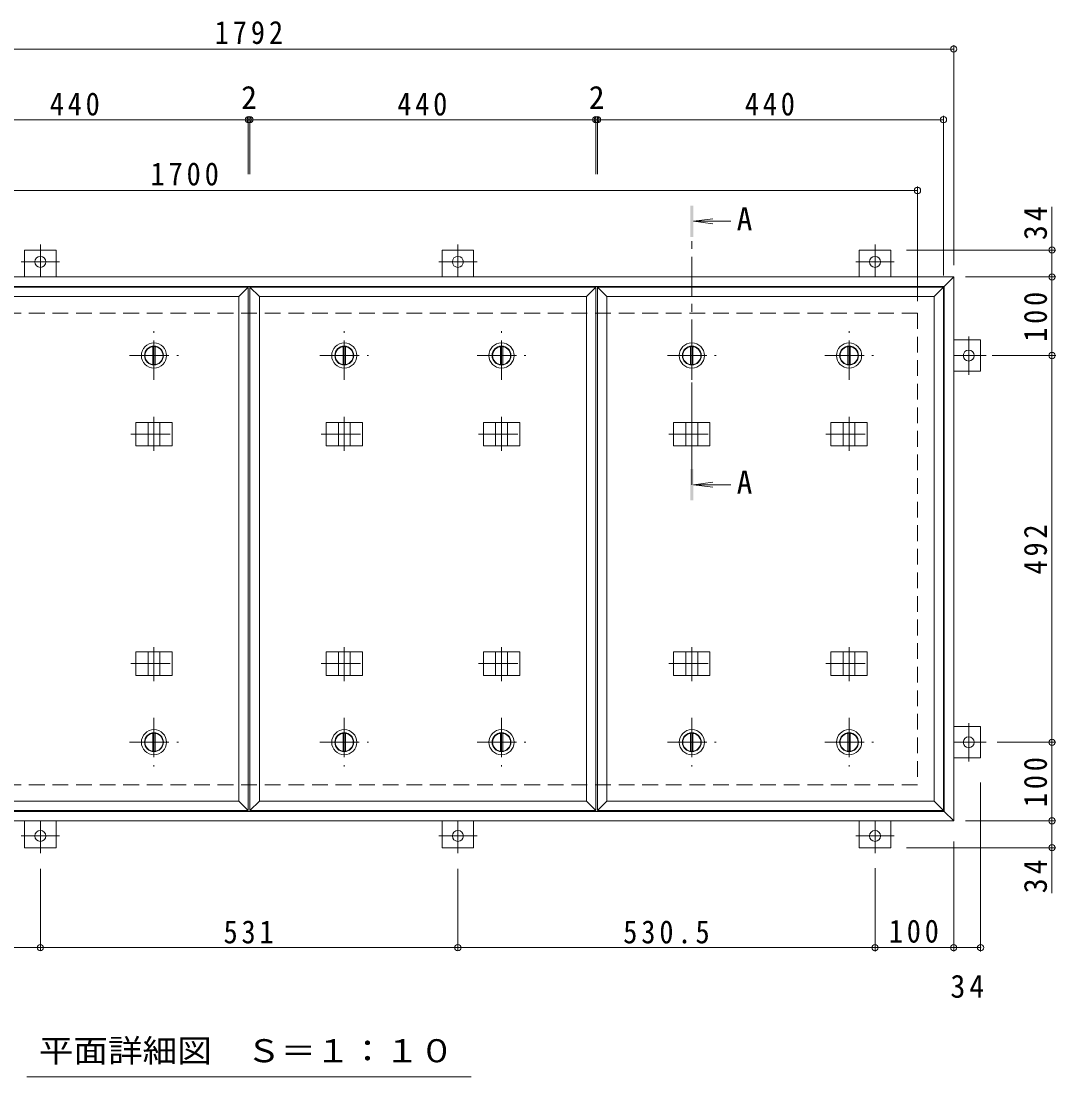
# Model space of a CAD drawing. Units: millimetres at full size, sheet at 1:10. Extents: x -2570 to 2311, y -1962 to 1160.
# Drawn here: x -1477 to -161, y -247 to 1096 of the extents above; entities that cross this region are included whole.
import ezdxf
from ezdxf.enums import TextEntityAlignment as Align

# ---------------------------------------------------------------- set-up
doc = ezdxf.new("R2010")
doc.units = ezdxf.units.MM
doc.header["$LTSCALE"] = 10
doc.header["$PDMODE"] = 32
doc.header["$PDSIZE"] = 8
doc.linetypes.add('CHAIN1', pattern=[8, 5, -1, 1, -1])
doc.linetypes.add('DASHED2', pattern=[3, 2, -1])
for name, color, linetype, lineweight in [('0-1_躯体', 2, 'DASHED2', 9), ('0-2_仕上', 3, 'Continuous', 9), ('0-3_建具', 4, 'Continuous', 9), ('0-5_寸法', 4, 'Continuous', 9), ('0-C', 2, 'Continuous', 9), ('0-E', 3, 'Continuous', 9), ('0-F', 7, 'Continuous', 9)]:
    doc.layers.add(name, color=color, linetype=linetype, lineweight=lineweight)
doc.styles.add('ＭＳ ゴシック', font='')
doc.styles.get('ＭＳ ゴシック').set_extended_font_data('MS Gothic')

msp = doc.modelspace()

# ---------------------------------------------------------------- linework, layer by layer
at = {"layer": '0-1_躯体'}
for p, q in [((-2036.8, 724.52), (-336.8, 724.52)), ((-336.8, 724.52), (-336.8, 124.52)), ((-336.8, 124.52), (-2036.8, 124.52))]:
    msp.add_line(p, q, dxfattribs=at)
at = {"layer": '0-2_仕上'}
for p, q in [((-1627.8, 757.52), (-1187.8, 757.52)), ((-1187.8, 91.52), (-1187.8, 757.52)), ((-1185.8, 757.52), (-1173.8, 745.52)), ((-1185.8, 91.52), (-1185.8, 757.52)), ((-1185.8, 757.52), (-745.8, 757.52)), ((-745.8, 91.52), (-745.8, 757.52)), ((-743.8, 757.52), (-731.8, 745.52)), ((-743.8, 91.52), (-743.8, 757.52)), ((-743.8, 757.52), (-303.8, 757.52)), ((-303.8, 91.52), (-303.8, 757.52)), ((-1615.8, 745.52), (-1199.8, 745.52)), ((-1173.8, 745.52), (-757.8, 745.52)), ((-731.8, 745.52), (-315.8, 745.52)), ((-1199.8, 103.52), (-1615.8, 103.52)), ((-1187.8, 91.52), (-1199.8, 103.52)), ((-757.8, 103.52), (-1173.8, 103.52)), ((-745.8, 91.52), (-757.8, 103.52)), ((-315.8, 103.52), (-731.8, 103.52)), ((-303.8, 91.52), (-315.8, 103.52)), ((-1187.8, 91.52), (-1627.8, 91.52)), ((-745.8, 91.52), (-1185.8, 91.52)), ((-303.8, 91.52), (-743.8, 91.52))]:
    msp.add_line(p, q, dxfattribs=at)
for points in [[(-1199.8, 103.52), (-1199.8, 745.52), (-1187.8, 757.52)], [(-757.8, 103.52), (-757.8, 745.52), (-745.8, 757.52)], [(-315.8, 103.52), (-315.8, 745.52), (-303.8, 757.52)], [(-1185.8, 91.52), (-1173.8, 103.52), (-1173.8, 745.52)], [(-743.8, 91.52), (-731.8, 103.52), (-731.8, 745.52)]]:
    msp.add_lwpolyline(points, dxfattribs=at)
at = {"layer": '0-3_建具', "color": 2}
for p, q in [((-2082.8, 770.52), (-290.8, 770.52)), ((-302.8, 758.52), (-290.8, 770.52)), ((-290.8, 770.52), (-290.8, 78.52)), ((-2070.8, 758.52), (-302.8, 758.52)), ((-302.8, 90.52), (-302.8, 758.52)), ((-302.8, 90.52), (-2070.8, 90.52)), ((-302.8, 90.52), (-290.8, 78.52)), ((-290.8, 78.52), (-2082.8, 78.52))]:
    msp.add_line(p, q, dxfattribs=at)
at = {"layer": '0-3_建具', "linetype": 'CHAIN1'}
for p, q in [((-1307.8, 592.63), (-1307.8, 549.4)), ((-1065.8, 592.63), (-1065.8, 549.4)), ((-865.8, 592.63), (-865.8, 549.4)), ((-623.8, 592.63), (-623.8, 549.4)), ((-423.8, 592.63), (-423.8, 549.4)), ((-1337.21, 570.52), (-1278.39, 570.52)), ((-1095.21, 570.52), (-1036.39, 570.52)), ((-895.21, 570.52), (-836.39, 570.52)), ((-653.21, 570.52), (-594.39, 570.52)), ((-453.21, 570.52), (-394.39, 570.52)), ((-1307.8, 256.4), (-1307.8, 299.64)), ((-1065.8, 256.4), (-1065.8, 299.64)), ((-865.8, 256.4), (-865.8, 299.64)), ((-623.8, 256.4), (-623.8, 299.64)), ((-423.8, 256.4), (-423.8, 299.64)), ((-1337.21, 278.52), (-1278.39, 278.52)), ((-1095.21, 278.52), (-1036.39, 278.52)), ((-895.21, 278.52), (-836.39, 278.52)), ((-653.21, 278.52), (-594.39, 278.52)), ((-453.21, 278.52), (-394.39, 278.52))]:
    msp.add_line(p, q, dxfattribs=at)
at = {"layer": '0-3_建具'}
for p, q in [((-1330.89, 585.52), (-1330.89, 555.52)), ((-1330.89, 585.52), (-1284.71, 585.52)), ((-1315.3, 585.52), (-1315.3, 555.52)), ((-1300.3, 585.52), (-1300.3, 555.52)), ((-1284.71, 585.52), (-1284.71, 555.52)), ((-1088.89, 585.52), (-1088.89, 555.52)), ((-1088.89, 585.52), (-1042.71, 585.52)), ((-1073.3, 585.52), (-1073.3, 555.52)), ((-1058.3, 585.52), (-1058.3, 555.52)), ((-1042.71, 585.52), (-1042.71, 555.52)), ((-888.89, 585.52), (-888.89, 555.52)), ((-888.89, 585.52), (-842.71, 585.52)), ((-873.3, 585.52), (-873.3, 555.52)), ((-858.3, 585.52), (-858.3, 555.52)), ((-842.71, 585.52), (-842.71, 555.52)), ((-646.89, 585.52), (-646.89, 555.52)), ((-646.89, 585.52), (-600.71, 585.52)), ((-631.3, 585.52), (-631.3, 555.52)), ((-616.3, 585.52), (-616.3, 555.52)), ((-600.71, 585.52), (-600.71, 555.52)), ((-446.89, 585.52), (-446.89, 555.52)), ((-446.89, 585.52), (-400.71, 585.52)), ((-431.3, 585.52), (-431.3, 555.52)), ((-416.3, 585.52), (-416.3, 555.52)), ((-400.71, 585.52), (-400.71, 555.52)), ((-1330.89, 555.52), (-1284.71, 555.52)), ((-1088.89, 555.52), (-1042.71, 555.52)), ((-888.89, 555.52), (-842.71, 555.52)), ((-646.89, 555.52), (-600.71, 555.52)), ((-446.89, 555.52), (-400.71, 555.52)), ((-1330.89, 263.52), (-1330.89, 293.52)), ((-1330.89, 293.52), (-1284.71, 293.52)), ((-1315.3, 263.52), (-1315.3, 293.52)), ((-1300.3, 263.52), (-1300.3, 293.52)), ((-1284.71, 263.52), (-1284.71, 293.52)), ((-1088.89, 263.52), (-1088.89, 293.52)), ((-1088.89, 293.52), (-1042.71, 293.52)), ((-1073.3, 263.52), (-1073.3, 293.52)), ((-1058.3, 263.52), (-1058.3, 293.52)), ((-1042.71, 263.52), (-1042.71, 293.52)), ((-888.89, 263.52), (-888.89, 293.52)), ((-888.89, 293.52), (-842.71, 293.52)), ((-873.3, 263.52), (-873.3, 293.52)), ((-858.3, 263.52), (-858.3, 293.52)), ((-842.71, 263.52), (-842.71, 293.52)), ((-646.89, 263.52), (-646.89, 293.52)), ((-646.89, 293.52), (-600.71, 293.52)), ((-631.3, 263.52), (-631.3, 293.52)), ((-616.3, 263.52), (-616.3, 293.52)), ((-600.71, 263.52), (-600.71, 293.52)), ((-446.89, 263.52), (-446.89, 293.52)), ((-446.89, 293.52), (-400.71, 293.52)), ((-431.3, 263.52), (-431.3, 293.52)), ((-416.3, 263.52), (-416.3, 293.52)), ((-400.71, 263.52), (-400.71, 293.52)), ((-1330.89, 263.52), (-1284.71, 263.52)), ((-1088.89, 263.52), (-1042.71, 263.52)), ((-888.89, 263.52), (-842.71, 263.52)), ((-646.89, 263.52), (-600.71, 263.52)), ((-446.89, 263.52), (-400.71, 263.52))]:
    msp.add_line(p, q, dxfattribs=at)
at = {"layer": '0-5_寸法'}
for p, q in [((-621.8, 841.33), (-597.01, 844.6)), ((-621.8, 841.33), (-597.01, 838.07)), ((-621.8, 841.33), (-574.34, 841.33)), ((-621.8, 506.21), (-597.01, 509.47)), ((-621.8, 506.21), (-597.01, 502.95)), ((-621.8, 506.21), (-574.34, 506.21))]:
    msp.add_line(p, q, dxfattribs=at)
at = {"layer": '0-5_寸法', "linetype": 'CHAIN1'}
msp.add_line((-623.8, 506.21), (-623.8, 821.33), dxfattribs=at)
at = {"layer": '0-5_寸法', "color": 7}
msp.add_line((-1469.33, -247.26), (-904.27, -247.26), dxfattribs=at)
at = {"layer": '0-5_寸法'}
for points in [[(-621.8, 861.33), (-625.8, 861.33), (-621.8, 821.33), (-625.8, 821.33)], [(-621.8, 486.21), (-625.8, 486.21), (-621.8, 526.21), (-625.8, 526.21)]]:
    msp.add_solid(points, dxfattribs=at)
at = {"layer": '0-C', "linetype": 'CHAIN1'}
for p, q in [((-1307.8, 639.52), (-1307.8, 701.52)), ((-1065.8, 639.52), (-1065.8, 701.52)), ((-865.8, 639.52), (-865.8, 701.52)), ((-623.8, 639.52), (-623.8, 701.52)), ((-423.8, 639.52), (-423.8, 701.52)), ((-1338.8, 670.52), (-1276.8, 670.52)), ((-1096.8, 670.52), (-1034.8, 670.52)), ((-896.8, 670.52), (-834.8, 670.52)), ((-654.8, 670.52), (-592.8, 670.52)), ((-454.8, 670.52), (-392.8, 670.52)), ((-1307.8, 209.52), (-1307.8, 147.52)), ((-1065.8, 209.52), (-1065.8, 147.52)), ((-865.8, 209.52), (-865.8, 147.52)), ((-623.8, 209.52), (-623.8, 147.52)), ((-423.8, 209.52), (-423.8, 147.52)), ((-1338.8, 178.52), (-1276.8, 178.52)), ((-1096.8, 178.52), (-1034.8, 178.52)), ((-896.8, 178.52), (-834.8, 178.52)), ((-654.8, 178.52), (-592.8, 178.52)), ((-454.8, 178.52), (-392.8, 178.52))]:
    msp.add_line(p, q, dxfattribs=at)
at = {"layer": '0-C'}
for p, q in [((-1309.3, 681.92), (-1309.3, 659.12)), ((-1306.3, 681.92), (-1306.3, 659.12)), ((-1067.3, 681.92), (-1067.3, 659.12)), ((-1064.3, 681.92), (-1064.3, 659.12)), ((-867.3, 681.92), (-867.3, 659.12)), ((-864.3, 681.92), (-864.3, 659.12)), ((-625.3, 681.92), (-625.3, 659.12)), ((-622.3, 681.92), (-622.3, 659.12)), ((-425.3, 681.92), (-425.3, 659.12)), ((-422.3, 681.92), (-422.3, 659.12)), ((-1309.3, 167.11), (-1309.3, 189.92)), ((-1306.3, 167.11), (-1306.3, 189.92)), ((-1067.3, 167.11), (-1067.3, 189.92)), ((-1064.3, 167.11), (-1064.3, 189.92)), ((-867.3, 167.11), (-867.3, 189.92)), ((-864.3, 167.11), (-864.3, 189.92)), ((-625.3, 167.11), (-625.3, 189.92)), ((-622.3, 167.11), (-622.3, 189.92)), ((-425.3, 167.11), (-425.3, 189.92)), ((-422.3, 167.11), (-422.3, 189.92))]:
    msp.add_line(p, q, dxfattribs=at)
for centre, radius in [((-1307.8, 670.52), 16), ((-1065.8, 670.52), 16), ((-865.8, 670.52), 16), ((-623.8, 670.52), 16), ((-423.8, 670.52), 16), ((-1307.8, 670.52), 12), ((-1307.8, 670.52), 11.5), ((-1065.8, 670.52), 12), ((-1065.8, 670.52), 11.5), ((-865.8, 670.52), 12), ((-865.8, 670.52), 11.5), ((-623.8, 670.52), 12), ((-623.8, 670.52), 11.5), ((-423.8, 670.52), 12), ((-423.8, 670.52), 11.5), ((-1307.8, 178.52), 16), ((-1307.8, 178.52), 12), ((-1307.8, 178.52), 11.5), ((-1065.8, 178.52), 16), ((-1065.8, 178.52), 12), ((-1065.8, 178.52), 11.5), ((-865.8, 178.52), 16), ((-865.8, 178.52), 12), ((-865.8, 178.52), 11.5), ((-623.8, 178.52), 16), ((-623.8, 178.52), 12), ((-623.8, 178.52), 11.5), ((-423.8, 178.52), 16), ((-423.8, 178.52), 12), ((-423.8, 178.52), 11.5)]:
    msp.add_circle(centre, radius, dxfattribs=at)
at = {"layer": '0-E', "linetype": 'CHAIN1'}
for p, q in [((-1452.3, 811.69), (-1452.3, 770.52)), ((-921.3, 811.69), (-921.3, 770.52)), ((-390.8, 811.69), (-390.8, 770.52)), ((-1427.92, 789.72), (-1476.68, 789.72)), ((-896.92, 789.72), (-945.68, 789.72)), ((-366.42, 789.72), (-415.18, 789.72)), ((-271.6, 646.14), (-271.6, 694.89)), ((-249.63, 670.52), (-290.8, 670.52)), ((-271.6, 154.14), (-271.6, 202.89)), ((-249.63, 178.52), (-290.8, 178.52)), ((-1452.3, 37.34), (-1452.3, 78.52)), ((-921.3, 37.34), (-921.3, 78.52)), ((-390.8, 37.34), (-390.8, 78.52)), ((-1476.68, 59.32), (-1427.92, 59.32)), ((-945.68, 59.32), (-896.92, 59.32)), ((-415.18, 59.32), (-366.42, 59.32))]:
    msp.add_line(p, q, dxfattribs=at)
at = {"layer": '0-E'}
for p, q in [((-1472.3, 804.72), (-1432.3, 804.72)), ((-1472.3, 804.72), (-1472.3, 770.52)), ((-1432.3, 804.72), (-1432.3, 770.52)), ((-941.3, 804.72), (-901.3, 804.72)), ((-941.3, 804.72), (-941.3, 770.52)), ((-901.3, 804.72), (-901.3, 770.52)), ((-410.8, 804.72), (-370.8, 804.72)), ((-410.8, 804.72), (-410.8, 770.52)), ((-370.8, 804.72), (-370.8, 770.52)), ((-256.6, 690.52), (-290.8, 690.52)), ((-256.6, 690.52), (-256.6, 650.52)), ((-256.6, 650.52), (-290.8, 650.52)), ((-256.6, 198.52), (-290.8, 198.52)), ((-256.6, 198.52), (-256.6, 158.52)), ((-256.6, 158.52), (-290.8, 158.52)), ((-1472.3, 44.32), (-1472.3, 78.52)), ((-1432.3, 44.32), (-1432.3, 78.52)), ((-941.3, 44.32), (-941.3, 78.52)), ((-901.3, 44.32), (-901.3, 78.52)), ((-410.8, 44.32), (-410.8, 78.52)), ((-370.8, 44.32), (-370.8, 78.52)), ((-1432.3, 44.32), (-1472.3, 44.32)), ((-901.3, 44.32), (-941.3, 44.32)), ((-370.8, 44.32), (-410.8, 44.32))]:
    msp.add_line(p, q, dxfattribs=at)
for centre in [(-1452.3, 789.72), (-921.3, 789.72), (-390.8, 789.72), (-271.6, 670.52), (-271.6, 178.52), (-1452.3, 59.32), (-921.3, 59.32), (-390.8, 59.32)]:
    msp.add_circle(centre, 7, dxfattribs=at)
at = {"layer": '0-F'}
for p, q in [((-290.8, 785.52), (-290.8, 1065.52)), ((-2082.8, 1060.52), (-290.8, 1060.52)), ((-1627.8, 970.52), (-1187.8, 970.52)), ((-1187.8, 973.52), (-1187.8, 901.16)), ((-1187.8, 970.52), (-1185.8, 970.52)), ((-1185.8, 973.52), (-1185.8, 901.16)), ((-1185.8, 970.52), (-745.8, 970.52)), ((-745.8, 973.52), (-745.8, 901.16)), ((-745.8, 970.52), (-743.8, 970.52)), ((-743.8, 973.52), (-743.8, 901.16)), ((-743.8, 970.52), (-303.8, 970.52)), ((-303.8, 772.52), (-303.8, 975.52)), ((-2036.8, 880.52), (-336.8, 880.52)), ((-336.8, 739.52), (-336.8, 885.52)), ((-165.82, 804.72), (-165.82, 859.9)), ((-160.82, 804.72), (-350.8, 804.72)), ((-165.82, 770.52), (-165.82, 804.72)), ((-275.8, 770.52), (-160.82, 770.52)), ((-165.82, 670.52), (-165.82, 770.52)), ((-241.87, 670.52), (-160.82, 670.52)), ((-165.82, 178.52), (-165.82, 670.52)), ((-235.28, 178.52), (-160.82, 178.52)), ((-165.82, 78.52), (-165.82, 178.52)), ((-256.6, -87.85), (-256.6, 127.31)), ((-275.8, 78.52), (-160.82, 78.52)), ((-165.82, 78.52), (-165.82, 44.32)), ((-160.82, 44.32), (-350.8, 44.32)), ((-290.8, 52.31), (-290.8, -87.85)), ((-165.82, 44.32), (-165.82, -13.63)), ((-1452.3, -85.85), (-1452.3, 17.34)), ((-921.3, -85.85), (-921.3, 17.34)), ((-390.8, 18.38), (-390.8, -87.85)), ((-1982.8, -82.85), (-1452.3, -82.85)), ((-1452.3, -82.85), (-921.3, -82.85)), ((-921.3, -82.85), (-390.8, -82.85)), ((-390.8, -82.85), (-290.8, -82.85)), ((-290.8, -82.85), (-256.6, -82.85))]:
    msp.add_line(p, q, dxfattribs=at)
for p in [(-290.8, 1060.52), (-1187.8, 970.52), (-1185.8, 970.52), (-745.8, 970.52), (-743.8, 970.52), (-303.8, 970.52), (-336.8, 880.52), (-165.82, 804.72), (-165.82, 770.52), (-165.82, 670.52), (-165.82, 178.52), (-165.82, 78.52), (-165.82, 44.32), (-1452.3, -82.85), (-921.3, -82.85), (-390.8, -82.85), (-290.8, -82.85), (-256.6, -82.85)]:
    msp.add_point(p, dxfattribs=at)

# ---------------------------------------------------------------- texts
at = {"layer": '0-5_寸法', "color": 2, "style": 'ＭＳ ゴシック'}
for p in [(-566.77, 820.94), (-566.77, 485.81)]:
    msp.add_text('A', height=29.33, dxfattribs=at).set_placement(p, align=Align.BOTTOM_LEFT)
at = {"layer": '0-5_寸法', "color": 2, "style": 'ＭＳ ゴシック', "width": 1.1}
msp.add_text('平面詳細図\u3000Ｓ＝１：１０', height=29.33, dxfattribs=at).set_placement((-1454.3, -237.45), align=Align.BOTTOM_LEFT)
at = {"layer": '0-F', "color": 2, "style": 'ＭＳ ゴシック'}
for p in [(-1196.8, 975.52), (-754.8, 975.52)]:
    msp.add_text('2', height=29.33, dxfattribs=at).set_placement(p, align=Align.BOTTOM_LEFT)
at = {"layer": '0-F', "color": 2, "char_height": 29.33, "attachment_point": 7, "style": 'ＭＳ ゴシック'}
for s, insert in [('\\T1.28;\\W0.9;1792', (-1230.55, 1066.52)), ('\\T1.27;\\W0.9;440', (-1440.3, 975.52)), ('\\T1.27;\\W0.9;440', (-998.3, 975.52)), ('\\T1.27;\\W0.9;440', (-556.3, 975.52)), ('\\T1.28;\\W0.9;1700', (-1312.22, 886.52)), ('\\T1.27;\\W0.9;531', (-1219.3, -77.85)), ('\\T1.28;\\W0.9;530.5', (-711.05, -77.85)), ('\\T1.27;\\W0.9;100', (-373.3, -76.85)), ('\\T1.27;\\W0.95;34', (-294.95, -147.07))]:
    msp.add_mtext(s, dxfattribs=dict(at, insert=insert))
at = {"layer": '0-F', "color": 2, "char_height": 29.33, "attachment_point": 7, "rotation": 90, "style": 'ＭＳ ゴシック'}
for s, insert in [('\\T1.27;\\W0.95;34', (-171.82, 817.4)), ('\\T1.27;\\W0.9;100', (-171.82, 688.02)), ('\\T1.27;\\W0.9;492', (-171.82, 392.02)), ('\\T1.27;\\W0.9;100', (-171.82, 96.02)), ('\\T1.27;\\W0.95;34', (-171.82, -13.63))]:
    msp.add_mtext(s, dxfattribs=dict(at, insert=insert))

doc.saveas('drawing.dxf')
